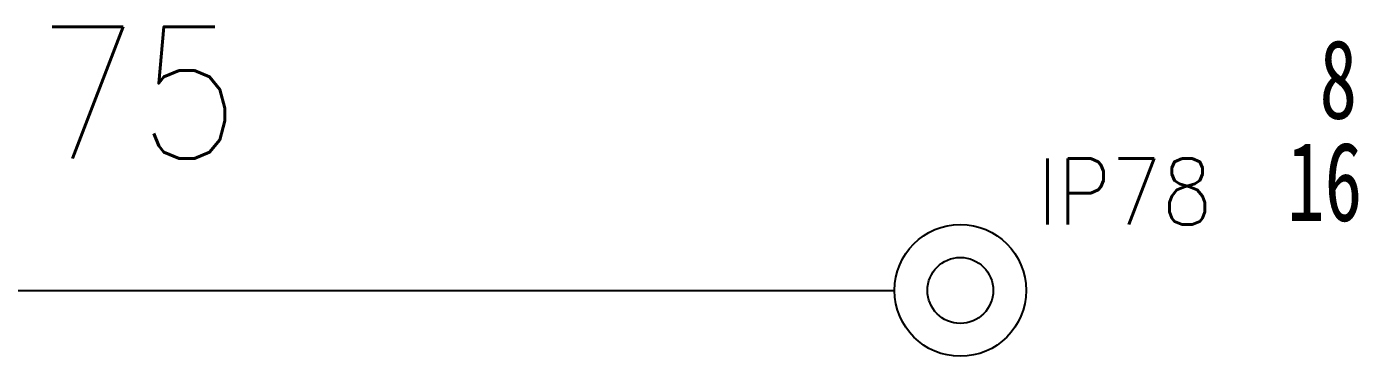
# Model space of a CAD drawing. Header units: inches. Extents: x 47316 to 59086, y 3141 to 11743.
# Drawn here: x 52301.9 to 52352.5, y 8922.6 to 8935.1 of the extents above; entities that cross this region are included whole.
import ezdxf

# ---------------------------------------------------------------- set-up
doc = ezdxf.new("R2010")
doc.units = ezdxf.units.IN
doc.header["$MEASUREMENT"] = 0
doc.layers.add('___SHELL', color=7, linetype='Continuous')
doc.styles.add('MtX_FangSong_GB2312', font='')
doc.styles.get("Standard").update_dxf_attribs({"font": ''})
doc.styles.get('MtX_FangSong_GB2312').set_extended_font_data('FangSong_GB2312')
doc.styles.get('Standard').set_extended_font_data('SimSun')
doc.linetypes.add('_VH_OTCON', pattern='A,0.0001,[7,VeSys.shx,S=0.1,R=0,X=0,Y=0],-0.4,[7,VeSys.shx,S=0.1,R=0,X=0,Y=0],-0.4,["X",Standard,S=1,R=0,X=-0.5,Y=-0.5],-0.0001,[7,VeSys.shx,S=0.1,R=0,X=0,Y=0],-0.4', length=1.2002)

msp = doc.modelspace()

# ---------------------------------------------------------------- linework, layer by layer
at = {"color": 0, "linetype": '_VH_OTCON', "lineweight": -2, "ltscale": 5}
msp.add_line((52276.997, 8925.133), (52334.874, 8925.13), dxfattribs=at)
at = {"color": 0, "linetype": 'Continuous', "lineweight": -2}
for radius in [2.5, 1.25]:
    msp.add_circle((52337.374, 8925.13), radius, dxfattribs=at)

# ---------------------------------------------------------------- texts
at = {"color": 7, "linetype": '_VH_OTCON', "lineweight": 18, "ltscale": 5, "insert": (52302.293, 8935.132), "char_height": 5, "width": 8.57143, "attachment_point": 1, "rotation": 359.9966}
msp.add_mtext('\\Fromans.shx;\\W0.9000000000;\\T1.0000000000;\\o\\l75', dxfattribs=at)
at = {"color": 21, "linetype": 'Continuous', "lineweight": 15, "insert": (52340.302, 8930.13), "char_height": 2.5, "width": 7.39286, "attachment_point": 1}
msp.add_mtext('\\Fromans.shx;\\W0.9000000000;\\T1.0000000000;\\o\\lIP78', dxfattribs=at)
at = {"layer": '___SHELL', "color": 0, "lineweight": -2, "style": 'MtX_FangSong_GB2312', "width": 0.7}
for s, p in [('8', (52351.022, 8931.641)), ('16', (52349.787, 8927.762))]:
    msp.add_text(s, height=3, dxfattribs=at).set_placement(p)

doc.saveas('drawing.dxf')
